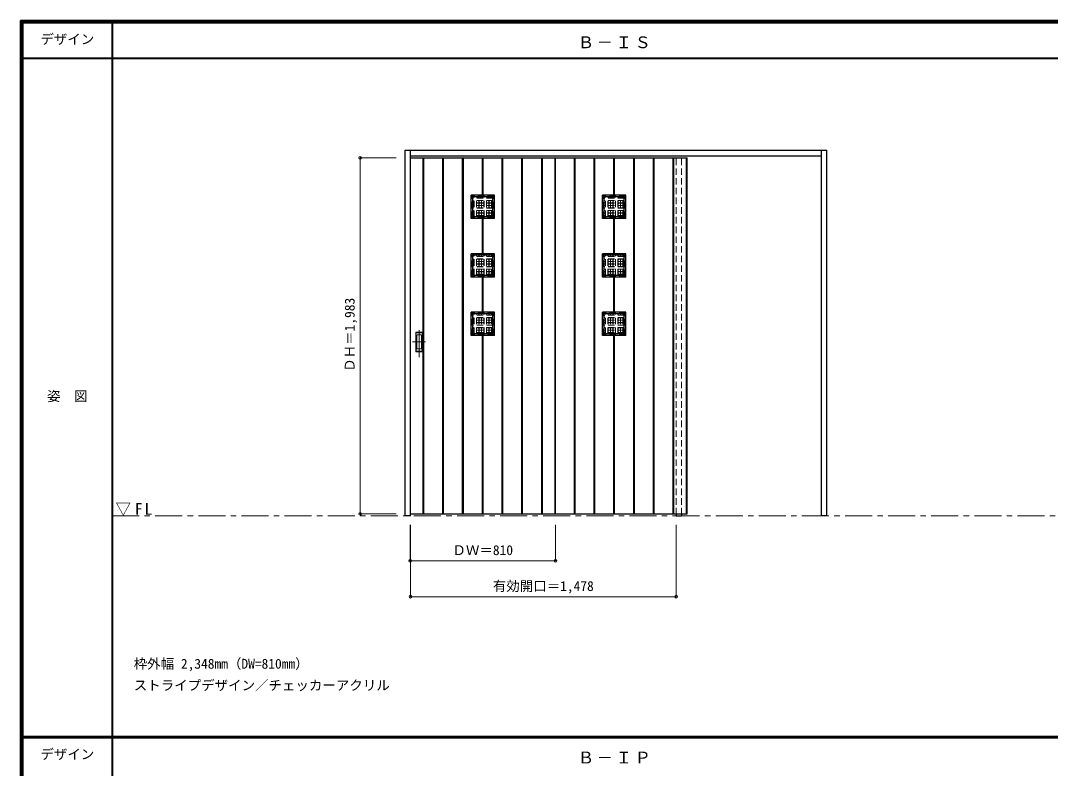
# Model space of a CAD drawing. Units: millimetres, scale not verified. Extents: x -6000 to 5700, y -4307 to 4260.
# Drawn here: x -6000 to -267, y 12 to 4175 of the extents above; entities that cross this region are included whole.
import ezdxf
from ezdxf.enums import TextEntityAlignment as Align

# ---------------------------------------------------------------- set-up
doc = ezdxf.new("R2010")
doc.units = ezdxf.units.MM
doc.header["$LTSCALE"] = 30
doc.header["$PDMODE"] = 32
doc.header["$PDSIZE"] = 15
doc.linetypes.add('CHAIN1', pattern=[8, 5, -1, 1, -1])
doc.linetypes.add('DASHED1', pattern=[1.8, 1.2, -0.6])
for name, color, linetype, lineweight in [('0-1_通り芯', 7, 'CHAIN1', 18), ('0-2_扉', 3, 'Continuous', 25), ('0-4_枠', 3, 'Continuous', 25), ('0-6_引手', 7, 'Continuous', 18), ('0-B_寸法', 7, 'Continuous', 9), ('0-C_ハッチ', 4, 'DASHED1', 9), ('F-1_枠', 6, 'Continuous', 40)]:
    doc.layers.add(name, color=color, linetype=linetype, lineweight=lineweight)
doc.layers.add('0-A_文字', color=7, linetype='Continuous')
doc.layers.add('F-A_文字', color=7, linetype='Continuous')
doc.styles.add('ＭＳ ゴシック', font='')
doc.styles.get('ＭＳ ゴシック').set_extended_font_data('MS Gothic')

msp = doc.modelspace()

# ---------------------------------------------------------------- linework, layer by layer
at = {"layer": '0-1_通り芯'}
msp.add_line((-5490, 1418), (5690, 1418), dxfattribs=at)
at = {"layer": '0-2_扉', "color": 4, "linetype": 'DASHED1', "lineweight": 9}
for p, q in [((-3832, 3411.5), (-3829, 3411.5)), ((-3832, 1428.5), (-3832, 3411.5)), ((-3100, 3411.5), (-3100, 1428.5)), ((-3829, 1428.5), (-3832, 1428.5))]:
    msp.add_line(p, q, dxfattribs=at)
at = {"layer": '0-2_扉'}
for p, q in [((-3830, 1428.5), (-3830, 3411.5)), ((-3829, 3411.5), (-2290, 3411.5)), ((-3759, 1428.5), (-3759, 3411.5)), ((-3755, 1428.5), (-3755, 3411.5)), ((-3649, 1428.5), (-3649, 3411.5)), ((-3645, 1428.5), (-3645, 3411.5)), ((-3539, 1428.5), (-3539, 3411.5)), ((-3535, 1428.5), (-3535, 3411.5)), ((-3429, 3203.5), (-3429, 3411.5)), ((-3425, 3203.5), (-3425, 3411.5)), ((-3319, 1428.5), (-3319, 3411.5)), ((-3315, 1428.5), (-3315, 3411.5)), ((-3209, 1428.5), (-3209, 3411.5)), ((-3205, 1428.5), (-3205, 3411.5)), ((-3099, 1428.5), (-3099, 3411.5)), ((-3095, 1428.5), (-3095, 3411.5)), ((-3024, 1428.5), (-3024, 3411.5)), ((-3022, 1428.5), (-3022, 3411.5)), ((-2917, 1428.5), (-2917, 3411.5)), ((-2913, 1428.5), (-2913, 3411.5)), ((-2807, 1428.5), (-2807, 3411.5)), ((-2803, 1428.5), (-2803, 3411.5)), ((-2697, 3203.5), (-2697, 3411.5)), ((-2693, 3203.5), (-2693, 3411.5)), ((-2587, 1428.5), (-2587, 3411.5)), ((-2583, 1428.5), (-2583, 3411.5)), ((-2477, 1428.5), (-2477, 3411.5)), ((-2473, 1428.5), (-2473, 3411.5)), ((-2367, 1428.5), (-2367, 3411.5)), ((-2363, 1428.5), (-2363, 3411.5)), ((-2292, 1428.5), (-2292, 3411.5)), ((-3362, 3203.5), (-3492, 3203.5)), ((-3492, 3073.5), (-3492, 3203.5)), ((-3492, 3203.5), (-3483, 3194.5)), ((-3371, 3194.5), (-3483, 3194.5)), ((-3483, 3082.5), (-3483, 3194.5)), ((-3371, 3194.5), (-3362, 3203.5)), ((-3371, 3082.5), (-3371, 3194.5)), ((-3362, 3073.5), (-3362, 3203.5)), ((-2630, 3203.5), (-2760, 3203.5)), ((-2760, 3073.5), (-2760, 3203.5)), ((-2760, 3203.5), (-2751, 3194.5)), ((-2639, 3194.5), (-2751, 3194.5)), ((-2751, 3082.5), (-2751, 3194.5)), ((-2639, 3194.5), (-2630, 3203.5)), ((-2639, 3082.5), (-2639, 3194.5)), ((-2630, 3073.5), (-2630, 3203.5)), ((-3362, 3073.5), (-3492, 3073.5)), ((-3429, 2877.5), (-3429, 3073.5)), ((-3425, 2877.5), (-3425, 3073.5)), ((-3371, 3082.5), (-3362, 3073.5)), ((-2630, 3073.5), (-2760, 3073.5)), ((-2697, 2877.5), (-2697, 3073.5)), ((-2693, 2877.5), (-2693, 3073.5)), ((-2639, 3082.5), (-2630, 3073.5)), ((-3362, 2877.5), (-3492, 2877.5)), ((-3492, 2747.5), (-3492, 2877.5)), ((-3492, 2877.5), (-3483, 2868.5)), ((-3371, 2868.5), (-3483, 2868.5)), ((-3483, 2756.5), (-3483, 2868.5)), ((-3371, 2868.5), (-3362, 2877.5)), ((-3371, 2756.5), (-3371, 2868.5)), ((-3362, 2747.5), (-3362, 2877.5)), ((-2630, 2877.5), (-2760, 2877.5)), ((-2760, 2747.5), (-2760, 2877.5)), ((-2760, 2877.5), (-2751, 2868.5)), ((-2639, 2868.5), (-2751, 2868.5)), ((-2751, 2756.5), (-2751, 2868.5)), ((-2639, 2868.5), (-2630, 2877.5)), ((-2639, 2756.5), (-2639, 2868.5)), ((-2630, 2747.5), (-2630, 2877.5)), ((-3371, 2756.5), (-3362, 2747.5)), ((-2639, 2756.5), (-2630, 2747.5)), ((-3362, 2747.5), (-3492, 2747.5)), ((-3429, 2551.5), (-3429, 2747.5)), ((-3425, 2551.5), (-3425, 2747.5)), ((-2630, 2747.5), (-2760, 2747.5)), ((-2697, 2551.5), (-2697, 2747.5)), ((-2693, 2551.5), (-2693, 2747.5)), ((-3362, 2551.5), (-3492, 2551.5)), ((-3492, 2421.5), (-3492, 2551.5)), ((-3492, 2551.5), (-3483, 2542.5)), ((-3371, 2542.5), (-3483, 2542.5)), ((-3483, 2430.5), (-3483, 2542.5)), ((-3371, 2542.5), (-3362, 2551.5)), ((-3371, 2430.5), (-3371, 2542.5)), ((-3362, 2421.5), (-3362, 2551.5)), ((-2630, 2551.5), (-2760, 2551.5)), ((-2760, 2421.5), (-2760, 2551.5)), ((-2760, 2551.5), (-2751, 2542.5)), ((-2639, 2542.5), (-2751, 2542.5)), ((-2751, 2430.5), (-2751, 2542.5)), ((-2639, 2542.5), (-2630, 2551.5)), ((-2639, 2430.5), (-2639, 2542.5)), ((-2630, 2421.5), (-2630, 2551.5)), ((-3362, 2421.5), (-3492, 2421.5)), ((-3429, 1428.5), (-3429, 2421.5)), ((-3425, 1428.5), (-3425, 2421.5)), ((-3371, 2430.5), (-3362, 2421.5)), ((-2630, 2421.5), (-2760, 2421.5)), ((-2697, 1428.5), (-2697, 2421.5)), ((-2693, 1428.5), (-2693, 2421.5)), ((-2639, 2430.5), (-2630, 2421.5))]:
    msp.add_line(p, q, dxfattribs=at)
at = {"layer": '0-2_扉', "color": 7, "lineweight": 18}
for p, q in [((-3757, 1428.5), (-3757, 3411.5)), ((-3647, 1428.5), (-3647, 3411.5)), ((-3537, 1428.5), (-3537, 3411.5)), ((-3427, 3203.5), (-3427, 3411.5)), ((-3317, 1428.5), (-3317, 3411.5)), ((-3207, 1428.5), (-3207, 3411.5)), ((-3097, 1428.5), (-3097, 3411.5)), ((-2915, 1428.5), (-2915, 3411.5)), ((-2805, 1428.5), (-2805, 3411.5)), ((-2695, 3203.5), (-2695, 3411.5)), ((-2585, 1428.5), (-2585, 3411.5)), ((-2475, 1428.5), (-2475, 3411.5)), ((-2365, 1428.5), (-2365, 3411.5)), ((-3427, 2877.5), (-3427, 3073.5)), ((-2695, 2877.5), (-2695, 3073.5)), ((-3427, 2551.5), (-3427, 2747.5)), ((-2695, 2551.5), (-2695, 2747.5)), ((-3427, 1428.5), (-3427, 2421.5)), ((-2695, 1428.5), (-2695, 2421.5))]:
    msp.add_line(p, q, dxfattribs=at)
at = {"layer": '0-2_扉', "linetype": 'DASHED1'}
for p, q in [((-3364, 3201.5), (-3490, 3201.5)), ((-3364, 3075.5), (-3364, 3201.5)), ((-2632, 3201.5), (-2758, 3201.5)), ((-2632, 3075.5), (-2632, 3201.5)), ((-3364, 2875.5), (-3490, 2875.5)), ((-3364, 2749.5), (-3364, 2875.5)), ((-2632, 2875.5), (-2758, 2875.5)), ((-2632, 2749.5), (-2632, 2875.5)), ((-3364, 2549.5), (-3490, 2549.5)), ((-3364, 2423.5), (-3364, 2549.5)), ((-2632, 2549.5), (-2758, 2549.5)), ((-2632, 2423.5), (-2632, 2549.5))]:
    msp.add_line(p, q, dxfattribs=at)
at = {"layer": '0-2_扉'}
for points in [[(-3829, 1428.5), (-2290, 1428.5), (-2290, 3411.5)], [(-3371, 3082.5), (-3483, 3082.5), (-3492, 3073.5)], [(-2639, 3082.5), (-2751, 3082.5), (-2760, 3073.5)], [(-3371, 2756.5), (-3483, 2756.5), (-3492, 2747.5)], [(-2639, 2756.5), (-2751, 2756.5), (-2760, 2747.5)], [(-3371, 2430.5), (-3483, 2430.5), (-3492, 2421.5)], [(-2639, 2430.5), (-2751, 2430.5), (-2760, 2421.5)]]:
    msp.add_lwpolyline(points, dxfattribs=at)
at = {"layer": '0-2_扉', "linetype": 'DASHED1'}
for points in [[(-3364, 3075.5), (-3490, 3075.5), (-3490, 3201.5)], [(-2632, 3075.5), (-2758, 3075.5), (-2758, 3201.5)], [(-3364, 2749.5), (-3490, 2749.5), (-3490, 2875.5)], [(-2632, 2749.5), (-2758, 2749.5), (-2758, 2875.5)], [(-3364, 2423.5), (-3490, 2423.5), (-3490, 2549.5)], [(-2632, 2423.5), (-2758, 2423.5), (-2758, 2549.5)]]:
    msp.add_lwpolyline(points, dxfattribs=at)
at = {"layer": '0-4_枠'}
for p, q in [((-3859, 3453), (-1511, 3453)), ((-3829, 1418), (-3829, 3453)), ((-1541, 1418), (-1541, 3453)), ((-1511, 1418), (-1511, 3453)), ((-3829, 3423), (-1541, 3423)), ((-2351, 1428.5), (-2351, 1418)), ((-2351, 1418), (-2321, 1418)), ((-2321, 1428.5), (-2321, 1418)), ((-1511, 1418), (-1541, 1418))]:
    msp.add_line(p, q, dxfattribs=at)
at = {"layer": '0-4_枠', "color": 4, "linetype": 'DASHED1', "lineweight": 9}
for p, q in [((-2351, 1426), (-2351, 3423)), ((-2321, 1426), (-2321, 3423))]:
    msp.add_line(p, q, dxfattribs=at)
at = {"layer": '0-4_枠'}
msp.add_lwpolyline([(-3829, 1418), (-3859, 1418), (-3859, 3453)], dxfattribs=at)
at = {"layer": '0-6_引手', "linetype": 'CHAIN1'}
for p, q in [((-3781, 2300.8), (-3781, 2471.6)), ((-3819.1, 2386), (-3746.6, 2386))]:
    msp.add_line(p, q, dxfattribs=at)
at = {"layer": '0-6_引手'}
for p, q in [((-3800, 2441), (-3762, 2441)), ((-3800, 2331), (-3800, 2441)), ((-3793.5, 2425), (-3768.5, 2425)), ((-3793.5, 2347), (-3793.5, 2425)), ((-3768.5, 2347), (-3768.5, 2425)), ((-3762, 2331), (-3762, 2441)), ((-3800, 2331), (-3762, 2331)), ((-3793.5, 2347), (-3768.5, 2347))]:
    msp.add_line(p, q, dxfattribs=at)
at = {"layer": '0-6_引手', "linetype": 'DASHED1'}
for p, q in [((-3765, 2335), (-3765, 2437)), ((-3797, 2335), (-3765, 2335))]:
    msp.add_line(p, q, dxfattribs=at)
msp.add_lwpolyline([(-3797, 2335), (-3797, 2437), (-3765, 2437)], dxfattribs=at)
at = {"layer": '0-B_寸法', "color": 4}
for p, q in [((-4109, 3411.5), (-4109, 1428.5)), ((-4109, 3411.5), (-3909, 3411.5)), ((-4109, 1428.5), (-3909, 1428.5)), ((-3832, 1168), (-3832, 1368)), ((-3829, 968), (-3829, 1368)), ((-3022, 1168), (-3022, 1368)), ((-2351, 968), (-2351, 1368)), ((-3022, 1168), (-3832, 1168)), ((-3829, 968), (-2351, 968))]:
    msp.add_line(p, q, dxfattribs=at)
at = {"layer": '0-B_寸法'}
for p in [(-4109, 3411.5), (-4109, 1428.5), (-3832, 1168), (-3022, 1168), (-3829, 968), (-2351, 968)]:
    msp.add_point(p, dxfattribs=at)
at = {"layer": '0-C_ハッチ'}
for p, q in [((-3371, 3188), (-3483, 3188)), ((-3371, 3187), (-3483, 3187)), ((-3371, 3174), (-3483, 3174)), ((-3371, 3173), (-3483, 3173)), ((-3371, 3160), (-3483, 3160)), ((-3371, 3159), (-3483, 3159)), ((-3476.5, 3082.5), (-3476.5, 3194.5)), ((-3475.5, 3082.5), (-3475.5, 3194.5)), ((-3462.5, 3082.5), (-3462.5, 3194.5)), ((-3461.5, 3082.5), (-3461.5, 3194.5)), ((-3448.5, 3082.5), (-3448.5, 3194.5)), ((-3447.5, 3082.5), (-3447.5, 3194.5)), ((-3434.5, 3082.5), (-3434.5, 3194.5)), ((-3433.5, 3082.5), (-3433.5, 3194.5)), ((-3420.5, 3082.5), (-3420.5, 3194.5)), ((-3419.5, 3082.5), (-3419.5, 3194.5)), ((-3406.5, 3082.5), (-3406.5, 3194.5)), ((-3405.5, 3082.5), (-3405.5, 3194.5)), ((-3392.5, 3082.5), (-3392.5, 3194.5)), ((-3391.5, 3082.5), (-3391.5, 3194.5)), ((-3378.5, 3082.5), (-3378.5, 3194.5)), ((-3377.5, 3082.5), (-3377.5, 3194.5)), ((-2639, 3188), (-2751, 3188)), ((-2639, 3187), (-2751, 3187)), ((-2639, 3174), (-2751, 3174)), ((-2639, 3173), (-2751, 3173)), ((-2639, 3160), (-2751, 3160)), ((-2639, 3159), (-2751, 3159)), ((-2744.5, 3082.5), (-2744.5, 3194.5)), ((-2743.5, 3082.5), (-2743.5, 3194.5)), ((-2730.5, 3082.5), (-2730.5, 3194.5)), ((-2729.5, 3082.5), (-2729.5, 3194.5)), ((-2716.5, 3082.5), (-2716.5, 3194.5)), ((-2715.5, 3082.5), (-2715.5, 3194.5)), ((-2702.5, 3082.5), (-2702.5, 3194.5)), ((-2701.5, 3082.5), (-2701.5, 3194.5)), ((-2688.5, 3082.5), (-2688.5, 3194.5)), ((-2687.5, 3082.5), (-2687.5, 3194.5)), ((-2674.5, 3082.5), (-2674.5, 3194.5)), ((-2673.5, 3082.5), (-2673.5, 3194.5)), ((-2660.5, 3082.5), (-2660.5, 3194.5)), ((-2659.5, 3082.5), (-2659.5, 3194.5)), ((-2646.5, 3082.5), (-2646.5, 3194.5)), ((-2645.5, 3082.5), (-2645.5, 3194.5)), ((-3371, 3146), (-3483, 3146)), ((-3371, 3145), (-3483, 3145)), ((-3371, 3132), (-3483, 3132)), ((-3371, 3131), (-3483, 3131)), ((-3371, 3118), (-3483, 3118)), ((-3371, 3117), (-3483, 3117)), ((-3371, 3104), (-3483, 3104)), ((-3371, 3103), (-3483, 3103)), ((-2639, 3146), (-2751, 3146)), ((-2639, 3145), (-2751, 3145)), ((-2639, 3132), (-2751, 3132)), ((-2639, 3131), (-2751, 3131)), ((-2639, 3118), (-2751, 3118)), ((-2639, 3117), (-2751, 3117)), ((-2639, 3104), (-2751, 3104)), ((-2639, 3103), (-2751, 3103)), ((-3371, 3090), (-3483, 3090)), ((-3371, 3089), (-3483, 3089)), ((-2639, 3090), (-2751, 3090)), ((-2639, 3089), (-2751, 3089)), ((-3476.5, 2756.5), (-3476.5, 2868.5)), ((-3475.5, 2756.5), (-3475.5, 2868.5)), ((-3462.5, 2756.5), (-3462.5, 2868.5)), ((-3461.5, 2756.5), (-3461.5, 2868.5)), ((-3448.5, 2756.5), (-3448.5, 2868.5)), ((-3447.5, 2756.5), (-3447.5, 2868.5)), ((-3434.5, 2756.5), (-3434.5, 2868.5)), ((-3433.5, 2756.5), (-3433.5, 2868.5)), ((-3420.5, 2756.5), (-3420.5, 2868.5)), ((-3419.5, 2756.5), (-3419.5, 2868.5)), ((-3406.5, 2756.5), (-3406.5, 2868.5)), ((-3405.5, 2756.5), (-3405.5, 2868.5)), ((-3392.5, 2756.5), (-3392.5, 2868.5)), ((-3391.5, 2756.5), (-3391.5, 2868.5)), ((-3378.5, 2756.5), (-3378.5, 2868.5)), ((-3377.5, 2756.5), (-3377.5, 2868.5)), ((-2744.5, 2756.5), (-2744.5, 2868.5)), ((-2743.5, 2756.5), (-2743.5, 2868.5)), ((-2730.5, 2756.5), (-2730.5, 2868.5)), ((-2729.5, 2756.5), (-2729.5, 2868.5)), ((-2716.5, 2756.5), (-2716.5, 2868.5)), ((-2715.5, 2756.5), (-2715.5, 2868.5)), ((-2702.5, 2756.5), (-2702.5, 2868.5)), ((-2701.5, 2756.5), (-2701.5, 2868.5)), ((-2688.5, 2756.5), (-2688.5, 2868.5)), ((-2687.5, 2756.5), (-2687.5, 2868.5)), ((-2674.5, 2756.5), (-2674.5, 2868.5)), ((-2673.5, 2756.5), (-2673.5, 2868.5)), ((-2660.5, 2756.5), (-2660.5, 2868.5)), ((-2659.5, 2756.5), (-2659.5, 2868.5)), ((-2646.5, 2756.5), (-2646.5, 2868.5)), ((-2645.5, 2756.5), (-2645.5, 2868.5)), ((-3371, 2862), (-3483, 2862)), ((-3371, 2861), (-3483, 2861)), ((-3371, 2848), (-3483, 2848)), ((-3371, 2847), (-3483, 2847)), ((-3371, 2834), (-3483, 2834)), ((-3371, 2833), (-3483, 2833)), ((-3371, 2820), (-3483, 2820)), ((-3371, 2819), (-3483, 2819)), ((-2639, 2862), (-2751, 2862)), ((-2639, 2861), (-2751, 2861)), ((-2639, 2848), (-2751, 2848)), ((-2639, 2847), (-2751, 2847)), ((-2639, 2834), (-2751, 2834)), ((-2639, 2833), (-2751, 2833)), ((-2639, 2820), (-2751, 2820)), ((-2639, 2819), (-2751, 2819)), ((-3371, 2806), (-3483, 2806)), ((-3371, 2805), (-3483, 2805)), ((-3371, 2792), (-3483, 2792)), ((-3371, 2791), (-3483, 2791)), ((-3371, 2778), (-3483, 2778)), ((-3371, 2777), (-3483, 2777)), ((-3371, 2764), (-3483, 2764)), ((-3371, 2763), (-3483, 2763)), ((-2639, 2806), (-2751, 2806)), ((-2639, 2805), (-2751, 2805)), ((-2639, 2792), (-2751, 2792)), ((-2639, 2791), (-2751, 2791)), ((-2639, 2778), (-2751, 2778)), ((-2639, 2777), (-2751, 2777)), ((-2639, 2764), (-2751, 2764)), ((-2639, 2763), (-2751, 2763)), ((-3371, 2536), (-3483, 2536)), ((-3371, 2535), (-3483, 2535)), ((-3476.5, 2430.5), (-3476.5, 2542.5)), ((-3475.5, 2430.5), (-3475.5, 2542.5)), ((-3462.5, 2430.5), (-3462.5, 2542.5)), ((-3461.5, 2430.5), (-3461.5, 2542.5)), ((-3448.5, 2430.5), (-3448.5, 2542.5)), ((-3447.5, 2430.5), (-3447.5, 2542.5)), ((-3434.5, 2430.5), (-3434.5, 2542.5)), ((-3433.5, 2430.5), (-3433.5, 2542.5)), ((-3420.5, 2430.5), (-3420.5, 2542.5)), ((-3419.5, 2430.5), (-3419.5, 2542.5)), ((-3406.5, 2430.5), (-3406.5, 2542.5)), ((-3405.5, 2430.5), (-3405.5, 2542.5)), ((-3392.5, 2430.5), (-3392.5, 2542.5)), ((-3391.5, 2430.5), (-3391.5, 2542.5)), ((-3378.5, 2430.5), (-3378.5, 2542.5)), ((-3377.5, 2430.5), (-3377.5, 2542.5)), ((-2639, 2536), (-2751, 2536)), ((-2639, 2535), (-2751, 2535)), ((-2744.5, 2430.5), (-2744.5, 2542.5)), ((-2743.5, 2430.5), (-2743.5, 2542.5)), ((-2730.5, 2430.5), (-2730.5, 2542.5)), ((-2729.5, 2430.5), (-2729.5, 2542.5)), ((-2716.5, 2430.5), (-2716.5, 2542.5)), ((-2715.5, 2430.5), (-2715.5, 2542.5)), ((-2702.5, 2430.5), (-2702.5, 2542.5)), ((-2701.5, 2430.5), (-2701.5, 2542.5)), ((-2688.5, 2430.5), (-2688.5, 2542.5)), ((-2687.5, 2430.5), (-2687.5, 2542.5)), ((-2674.5, 2430.5), (-2674.5, 2542.5)), ((-2673.5, 2430.5), (-2673.5, 2542.5)), ((-2660.5, 2430.5), (-2660.5, 2542.5)), ((-2659.5, 2430.5), (-2659.5, 2542.5)), ((-2646.5, 2430.5), (-2646.5, 2542.5)), ((-2645.5, 2430.5), (-2645.5, 2542.5)), ((-3371, 2522), (-3483, 2522)), ((-3371, 2521), (-3483, 2521)), ((-3371, 2508), (-3483, 2508)), ((-3371, 2507), (-3483, 2507)), ((-3371, 2494), (-3483, 2494)), ((-3371, 2493), (-3483, 2493)), ((-3371, 2480), (-3483, 2480)), ((-3371, 2479), (-3483, 2479)), ((-3371, 2466), (-3483, 2466)), ((-2639, 2522), (-2751, 2522)), ((-2639, 2521), (-2751, 2521)), ((-2639, 2508), (-2751, 2508)), ((-2639, 2507), (-2751, 2507)), ((-2639, 2494), (-2751, 2494)), ((-2639, 2493), (-2751, 2493)), ((-2639, 2480), (-2751, 2480)), ((-2639, 2479), (-2751, 2479)), ((-2639, 2466), (-2751, 2466)), ((-3371, 2465), (-3483, 2465)), ((-3371, 2452), (-3483, 2452)), ((-3371, 2451), (-3483, 2451)), ((-3371, 2438), (-3483, 2438)), ((-3371, 2437), (-3483, 2437)), ((-2639, 2465), (-2751, 2465)), ((-2639, 2452), (-2751, 2452)), ((-2639, 2451), (-2751, 2451)), ((-2639, 2438), (-2751, 2438)), ((-2639, 2437), (-2751, 2437))]:
    msp.add_line(p, q, dxfattribs=at)
at = {"layer": 'F-1_枠'}
for p, q in [((-6000, 4175), (5700, 4175)), ((-6000, 4175), (-6000, -4205)), ((-6000, 4170), (5700, 4170)), ((-6000, 4165), (5700, 4165)), ((-5995, 4175), (-5995, -4205)), ((-5990, 4175), (-5990, -4205)), ((-5490, 4175), (-5490, -3790)), ((-6000, 3965), (5700, 3965)), ((-6000, 190.5), (5700, 190.5)), ((-6000, 187.5), (5700, 187.5)), ((-6000, 184.5), (5700, 184.5))]:
    msp.add_line(p, q, dxfattribs=at)

# ---------------------------------------------------------------- texts
at = {"layer": '0-A_文字', "style": 'ＭＳ ゴシック'}
for s, p in [('枠外幅 2,348mm（DW=810mm）', (-5370, 550.5)), ('ストライプデザイン／チェッカーアクリル', (-5370, 430.5))]:
    msp.add_text(s, height=54.99, dxfattribs=at).set_placement(p, align=Align.BOTTOM_LEFT)
at = {"layer": '0-A_文字', "char_height": 65.98, "attachment_point": 7, "style": 'ＭＳ ゴシック'}
for s, insert in [('\\T1.17;Ｂ－ＩＳ', (-2897.5, 4020)), ('\\T1.26;\\W0.95;▽FL', (-5471.2, 1418)), ('\\T1.17;Ｂ－ＩＰ', (-2897.5, 39.5))]:
    msp.add_mtext(s, dxfattribs=dict(at, insert=insert))
at = {"layer": '0-B_寸法', "style": 'ＭＳ ゴシック'}
msp.add_text('ＤＨ＝1,983', height=54.99, rotation=90, dxfattribs=at).set_placement((-4124, 2219.8), align=Align.BOTTOM_LEFT)
for s, p in [('ＤＷ＝810', (-3595.8, 1183)), ('有効開口＝1,478', (-3371.2, 983))]:
    msp.add_text(s, height=54.99, dxfattribs=at).set_placement(p, align=Align.BOTTOM_LEFT)
at = {"layer": 'F-A_文字', "style": 'ＭＳ ゴシック'}
for s, p in [('デザイン', (-5890, 4027.5)), ('姿\u3000図', (-5852.5, 2040.2)), ('デザイン', (-5890, 47))]:
    msp.add_text(s, height=54.99, dxfattribs=at).set_placement(p, align=Align.BOTTOM_LEFT)

doc.saveas('drawing.dxf')
